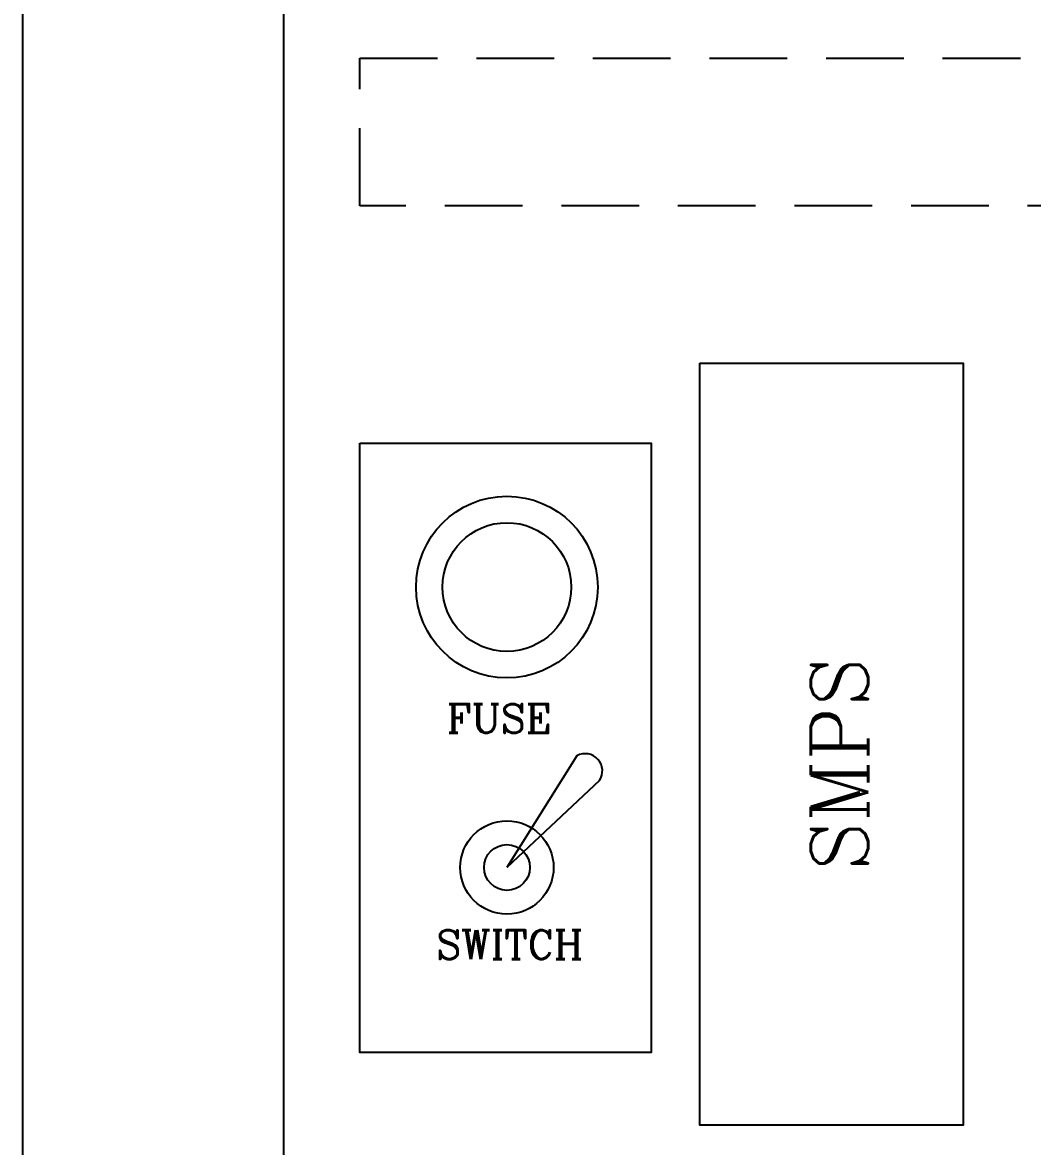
# Model space of a CAD drawing. Header units: inches. Extents: x 784 to 2184505, y 7 to 371504.
# Drawn here: x 1308902 to 1334896, y 296760 to 325680 of the extents above; entities that cross this region are included whole.
import ezdxf

# ---------------------------------------------------------------- set-up
doc = ezdxf.new("R2010")
doc.units = ezdxf.units.IN
doc.header["$MEASUREMENT"] = 0
doc.linetypes.add('DASHED', pattern=[0.3, 0.2, -0.1])
doc.styles.add('ROMANC', font='romanc.shx', dxfattribs={"height": 5})

msp = doc.modelspace()

# ---------------------------------------------------------------- linework, layer by layer
msp.add_line((1323171.48082, 306812.59776, 35852.76595), (1321369.40399, 303939.63703, 35852.76595))
for points, elevation in [([(1308901.67757, 270720.79114), (1373421.67757, 270720.79114), (1373421.67757, 362202.21842), (1308901.67757, 362202.21842)], 48531.66288), ([(1326330.00426, 316911.40594), (1333106.56051, 316911.40594), (1333106.56051, 297309.14366), (1326330.00426, 297309.14366)], 35852.76595), ([(1317581.98129, 314859.81591), (1325084.42987, 314859.81591), (1325084.42987, 299178.00609), (1317581.98129, 299178.00609)], 35852.76595)]:
    msp.add_lwpolyline(points, close=True, dxfattribs=dict(elevation=elevation))
at = {"color": 3, "elevation": 36398.74716}
msp.add_lwpolyline([(1315621.06548, 277899.4224), (1366593.00009, 277899.4224), (1366593.00009, 357049.35593), (1315621.06548, 357049.35593)], close=True, dxfattribs=at)
at = {"linetype": 'DASHED', "ltscale": 10000, "elevation": 35852.76595}
msp.add_lwpolyline([(1360770.20406, 320960.29513), (1317581.98129, 320960.29513), (1317581.98129, 324765.40685), (1360770.20406, 324765.40685)], dxfattribs=at)
at = {"elevation": 35852.76595}
msp.add_lwpolyline([(1323749.96399, 306174.59703), (1321369.40399, 303939.63703)], dxfattribs=at)
for centre, radius in [((1321369.40399, 311154.11703, 35852.76595), 2336.88), ((1321369.40399, 311154.11703, 35852.76595), 1656.25152), ((1321369.40399, 303939.63703, 35852.76595), 1201.2), ((1321369.40399, 303939.63703, 35852.76595), 1201.2), ((1321369.40399, 303939.63703, 35852.76595), 589.68)]:
    msp.add_circle(centre, radius)
msp.add_arc((1323382.73528, 306422.8855, 35852.76595), 443.28782, 325.936824575, 118.461148259)

# ---------------------------------------------------------------- texts
at = {"linetype": 'Continuous', "style": 'ROMANC'}
msp.add_text('SMPS', height=1471.470631, rotation=90, dxfattribs=at).set_placement((1330661.9478, 303855.5897, 35852.76595))
at = {"linetype": 'Continuous', "char_height": 741.163922, "attachment_point": 8, "style": 'ROMANC'}
for s, insert in [('FUSE', (1321167.26244, 307400.72006, 35852.76595)), ('SWITCH', (1321443.90244, 301584.00006, 35852.76595))]:
    msp.add_mtext(s, dxfattribs=dict(at, insert=insert))

doc.saveas('drawing.dxf')
